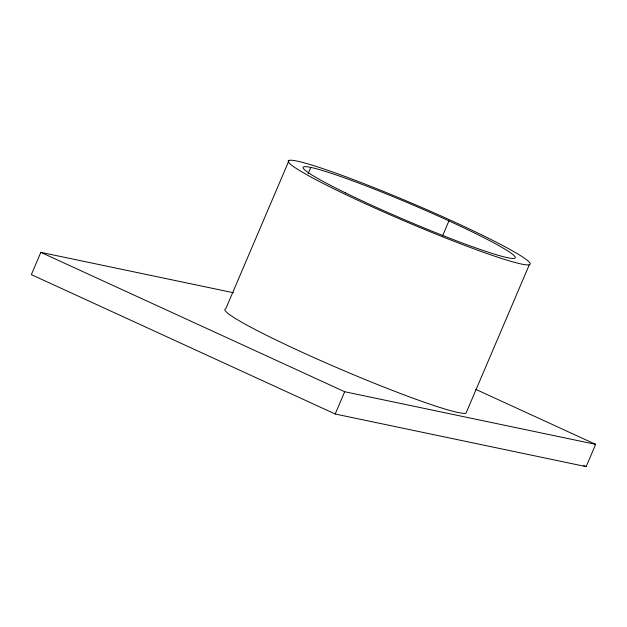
<?xml version="1.0" encoding="UTF-8"?>
<svg xmlns="http://www.w3.org/2000/svg" width="627" height="627" viewBox="0 0 627 627"><rect width="100%" height="100%" fill="white"/><g stroke="black" fill="none" stroke-linecap="round" stroke-linejoin="round"><path stroke-width="0.94" d="M233.385 292.723L40.849 252.352L31.35 274.618L335.186 414.008L586.151 466.629L595.65 444.355L475.713 389.336M289.086 160.371L225.751 308.845A131.498 9.632 23.1 0 0 331.142 365.173A131.498 9.632 23.1 0 0 465.986 413.209L529.313 264.735A131.498 9.632 23.1 0 0 361.897 182.872A131.498 9.632 23.1 0 0 336.385 190.052A131.498 9.632 23.1 0 0 529.313 264.735M308.108 173.71L310.796 167.409M335.186 414.008L344.685 391.734L595.65 444.355M442.411 236.183L448.932 220.884M583.486 465.406L586.151 466.629M40.849 252.352L344.685 391.734M345.352 192.826A115.313 8.449 23.1 0 0 514.532 258.316A115.313 8.449 23.1 0 0 367.72 186.525A115.313 8.449 23.1 0 0 345.352 192.826"/></g></svg>
